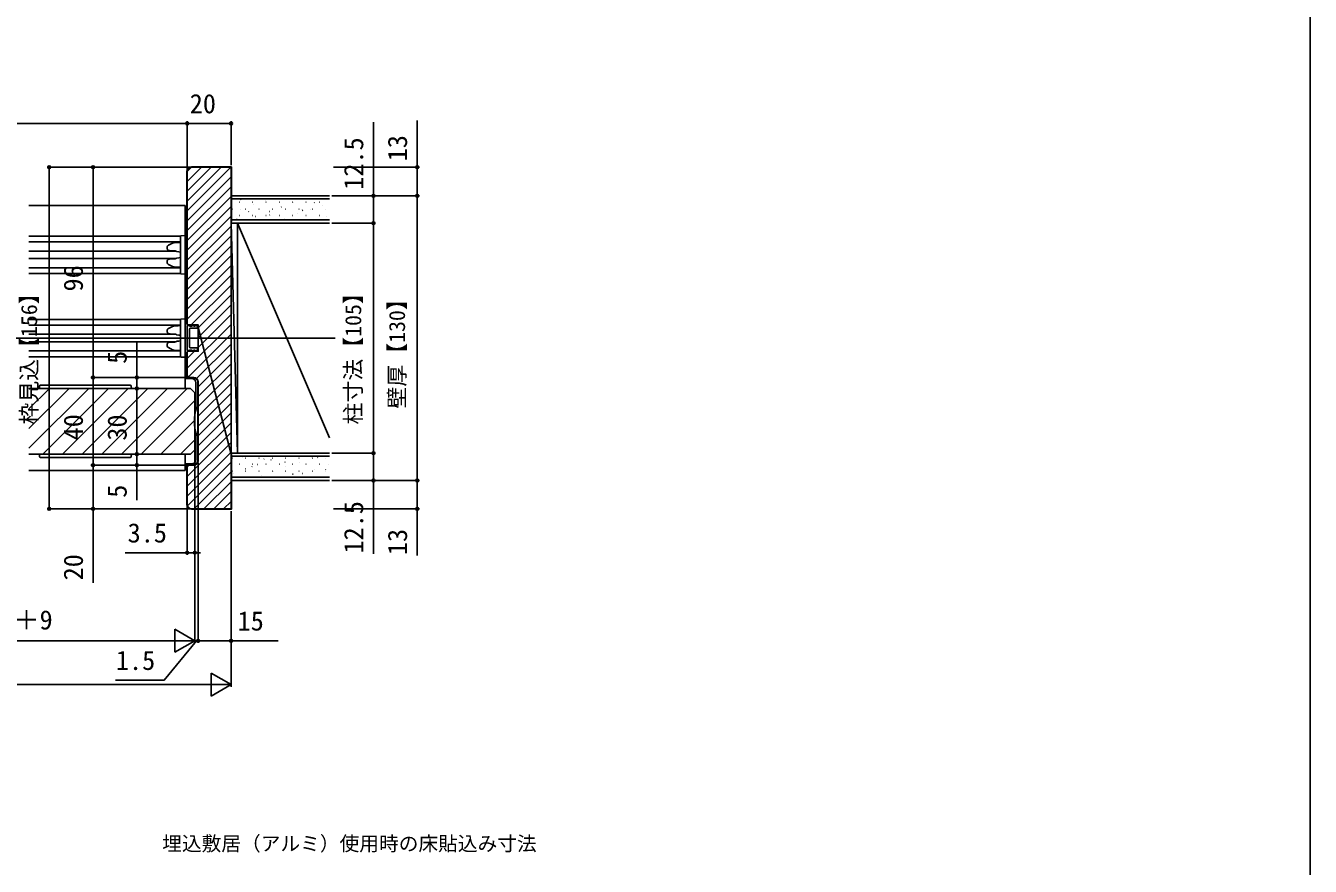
# Model space of a CAD drawing. Units: millimetres, scale not verified. Extents: x -525 to 525, y -783 to 779.
# Drawn here: x -62 to 525, y -395 to -12 of the extents above; entities that cross this region are included whole.
import ezdxf
from ezdxf.enums import TextEntityAlignment as Align

# ---------------------------------------------------------------- set-up
doc = ezdxf.new("R2010")
doc.units = ezdxf.units.MM
doc.header["$LTSCALE"] = 4
for name, color, linetype in [('0-2_USER1', 3, 'Continuous'), ('0-5_YKK_12', 2, 'Continuous'), ('0-6_YKK_13', 4, 'Continuous'), ('0-8_YKK_D', 6, 'Continuous'), ('0-9_YKK_ZWAK', 7, 'Continuous'), ('0-A_YSS_K', 3, 'Continuous'), ('0-B_YSS_KE', 3, 'Continuous')]:
    doc.layers.add(name, color=color, linetype=linetype)
doc.styles.add('ＭＳ ゴシック', font='')
doc.styles.get('ＭＳ ゴシック').set_extended_font_data('MS Gothic')

msp = doc.modelspace()

# ---------------------------------------------------------------- linework, layer by layer
at = {"layer": '0-5_YKK_12'}
for p, q in [((11.25, -93.778), (-60, -93.778)), ((11.25, -93.778), (11.25, -177.278)), ((9.269, -107.778), (-60, -107.778)), ((-60, -110.378), (9.25, -110.378)), ((-60, -114.578), (7.036, -114.578)), ((-60, -117.978), (7.036, -117.978)), ((9.25, -122.178), (-60, -122.178)), ((9.269, -124.778), (-60, -124.778)), ((9.269, -145.778), (-60, -145.778)), ((9.25, -148.378), (-60, -148.378)), ((-449.75, -154.278), (79.75, -154.278)), ((7.036, -152.578), (-60, -152.578)), ((7.036, -155.978), (-60, -155.978)), ((9.25, -160.178), (-60, -160.178)), ((9.269, -162.778), (-60, -162.778)), ((13.75, -177.278), (-60, -177.278)), ((-60, -177.656), (-59.623, -177.278)), ((-60, -186.636), (-50.643, -177.278)), ((-60, -195.616), (-41.663, -177.278)), ((-60, -204.597), (-32.682, -177.278)), ((-53.702, -207.278), (-23.702, -177.278)), ((-44.722, -207.278), (-14.722, -177.278)), ((-35.742, -207.278), (-5.742, -177.278)), ((-26.761, -207.278), (3.239, -177.278)), ((-17.781, -207.278), (12.219, -177.278)), ((13.75, -177.278), (15.75, -179.278)), ((15.75, -205.278), (15.75, -179.278)), ((-8.801, -207.278), (15.75, -182.728)), ((0.18, -207.278), (15.75, -191.708)), ((9.16, -207.278), (15.75, -200.688)), ((13.75, -207.278), (-60, -207.278)), ((11.25, -207.278), (11.25, -214.778)), ((13.75, -207.278), (15.75, -205.278)), ((-60, -214.778), (11.25, -214.778))]:
    msp.add_line(p, q, dxfattribs=at)
at = {"layer": '0-6_YKK_13'}
for p, q in [((5.505, -110.967), (3.67, -111.903)), ((6.293, -110.759), (8.12, -110.648)), ((8.12, -110.648), (9.25, -110.578)), ((9.25, -108.582), (9.25, -107.883)), ((9.25, -123.975), (9.25, -108.582)), ((3.088, -112.74), (3.088, -113.376)), ((6.623, -114.433), (4.398, -114.394)), ((3.088, -119.181), (3.088, -119.817)), ((3.67, -120.654), (5.505, -121.59)), ((4.398, -118.163), (6.621, -118.124)), ((8.12, -121.909), (6.293, -121.798)), ((9.25, -121.978), (8.12, -121.909)), ((9.25, -124.674), (9.25, -123.975)), ((11.25, -125.078), (9.532, -124.973)), ((11.25, -124.08), (11.25, -125.078)), ((9.25, -146.582), (9.25, -145.883)), ((9.25, -161.975), (9.25, -146.582)), ((3.088, -150.74), (3.088, -151.376)), ((5.505, -148.967), (3.67, -149.903)), ((6.623, -152.433), (4.398, -152.394)), ((6.293, -148.759), (8.12, -148.648)), ((8.12, -148.648), (9.25, -148.578)), ((12.25, -148.528), (12.25, -160.028)), ((13.25, -148.528), (12.25, -148.528)), ((13.25, -148.778), (13.25, -148.528)), ((14.45, -148.778), (13.25, -148.778)), ((13.25, -158.278), (13.25, -150.278)), ((16.95, -149.778), (13.75, -149.778)), ((15.45, -148.778), (14.45, -148.278)), ((14.45, -148.778), (14.45, -148.278)), ((15.95, -148.778), (15.45, -148.778)), ((16.95, -148.778), (15.95, -148.278)), ((15.95, -148.778), (15.95, -148.278)), ((16.95, -148.778), (16.95, -149.778)), ((3.088, -157.181), (3.088, -157.817)), ((4.398, -156.163), (6.621, -156.124)), ((3.67, -158.654), (5.505, -159.59)), ((8.12, -159.909), (6.293, -159.798)), ((9.25, -159.978), (8.12, -159.909)), ((9.25, -162.674), (9.25, -161.975)), ((11.25, -163.078), (9.532, -162.973)), ((11.25, -162.08), (11.25, -163.078)), ((13.25, -160.028), (12.25, -160.028)), ((13.25, -160.028), (13.25, -159.778)), ((14.45, -159.778), (13.25, -159.778)), ((16.95, -158.778), (13.75, -158.778)), ((14.45, -160.278), (14.45, -159.778)), ((15.45, -159.778), (14.45, -160.278)), ((15.95, -159.778), (15.45, -159.778)), ((15.95, -160.278), (15.95, -159.778)), ((16.95, -159.778), (15.95, -160.278)), ((16.95, -158.778), (16.95, -159.778)), ((-13.812, -175.778), (-54.688, -175.778)), ((11.25, -173.078), (11.25, -173.11)), ((11.25, -173.11), (11.25, -177.278)), ((-55.187, -176.248), (-55.25, -177.278)), ((-14.248, -177.278), (-13.25, -177.278)), ((-13.25, -177.278), (-13.313, -176.248)), ((16.25, -186.322), (16.228, -186.54)), ((16.228, -186.987), (16.228, -186.54)), ((17.05, -185.878), (16.77, -185.878)), ((17.05, -185.878), (17.05, -198.678)), ((16.228, -198.015), (16.228, -197.57)), ((16.228, -198.015), (16.25, -198.234)), ((16.77, -198.678), (17.05, -198.678)), ((-55.187, -208.309), (-55.25, -207.278)), ((-13.812, -208.778), (-54.688, -208.778)), ((-13.25, -207.278), (-13.313, -208.309)), ((11.25, -207.278), (11.25, -211.446)), ((11.25, -211.446), (11.25, -211.478))]:
    msp.add_line(p, q, dxfattribs=at)
for points in [[(6.293, -110.759), (6.132, -110.775), (5.971, -110.804), (5.813, -110.844), (5.657, -110.898), (5.505, -110.967)], [(9.532, -107.584), (11.25, -107.478), (11.25, -108.477), (11.25, -110.786), (11.25, -121.771), (11.25, -124.08)], [(3.67, -111.903), (3.571, -111.958), (3.477, -112.023), (3.388, -112.097), (3.306, -112.182), (3.233, -112.277), (3.172, -112.382), (3.126, -112.496), (3.097, -112.616), (3.088, -112.74)], [(3.088, -113.376), (3.1, -113.517), (3.137, -113.652), (3.195, -113.778), (3.271, -113.892), (3.36, -113.993), (3.458, -114.081), (3.565, -114.157), (3.676, -114.22), (3.792, -114.273), (3.91, -114.315), (4.031, -114.348), (4.152, -114.372), (4.275, -114.387), (4.398, -114.394)], [(6.613, -114.429), (6.813, -114.493), (7.011, -114.568), (7.205, -114.654), (7.395, -114.753)], [(7.509, -114.79), (8.379, -114.888), (9.249, -114.995)], [(4.398, -118.163), (4.266, -118.17), (4.134, -118.188), (4.003, -118.215), (3.874, -118.253), (3.747, -118.303), (3.624, -118.365), (3.507, -118.439), (3.397, -118.528), (3.297, -118.632), (3.211, -118.751), (3.145, -118.885), (3.102, -119.03), (3.088, -119.181)], [(3.088, -119.817), (3.097, -119.941), (3.126, -120.061), (3.172, -120.175), (3.233, -120.28), (3.306, -120.375), (3.388, -120.46), (3.477, -120.534), (3.571, -120.599), (3.67, -120.654)], [(5.505, -121.59), (5.657, -121.659), (5.813, -121.712), (5.971, -121.753), (6.132, -121.782), (6.293, -121.798)], [(7.395, -117.804), (7.205, -117.903), (7.011, -117.989), (6.813, -118.064), (6.613, -118.127)], [(9.25, -117.562), (8.38, -117.668), (7.509, -117.766)], [(9.532, -145.584), (11.25, -145.478), (11.25, -146.477), (11.25, -148.786), (11.25, -159.771), (11.25, -162.08)], [(3.67, -149.903), (3.571, -149.958), (3.477, -150.023), (3.388, -150.097), (3.306, -150.182), (3.233, -150.277), (3.172, -150.382), (3.126, -150.496), (3.097, -150.616), (3.088, -150.74)], [(3.088, -151.376), (3.1, -151.517), (3.137, -151.652), (3.195, -151.778), (3.271, -151.892), (3.36, -151.993), (3.458, -152.081), (3.565, -152.157), (3.676, -152.22), (3.792, -152.273), (3.91, -152.315), (4.031, -152.348), (4.152, -152.372), (4.275, -152.387), (4.398, -152.394)], [(6.293, -148.759), (6.132, -148.775), (5.971, -148.804), (5.813, -148.844), (5.657, -148.898), (5.505, -148.967)], [(6.613, -152.429), (6.813, -152.493), (7.011, -152.568), (7.205, -152.654), (7.395, -152.753)], [(4.398, -156.163), (4.266, -156.17), (4.134, -156.188), (4.003, -156.215), (3.874, -156.253), (3.747, -156.303), (3.624, -156.365), (3.507, -156.439), (3.397, -156.528), (3.297, -156.632), (3.211, -156.751), (3.145, -156.885), (3.102, -157.03), (3.088, -157.181)], [(3.088, -157.817), (3.097, -157.941), (3.126, -158.061), (3.172, -158.175), (3.233, -158.28), (3.306, -158.375), (3.388, -158.46), (3.477, -158.534), (3.571, -158.599), (3.67, -158.654)], [(7.395, -155.804), (7.205, -155.903), (7.011, -155.989), (6.813, -156.064), (6.613, -156.127)], [(7.509, -152.79), (8.379, -152.888), (9.249, -152.995)], [(9.25, -155.562), (8.38, -155.668), (7.509, -155.766)], [(5.505, -159.59), (5.657, -159.659), (5.813, -159.712), (5.971, -159.753), (6.132, -159.782), (6.293, -159.798)], [(14.25, -172.778), (14.25, -172.778), (11.55, -172.778)], [(16.25, -186.322), (16.25, -174.778), (16.25, -174.778)], [(16.25, -209.778), (16.25, -209.778), (16.25, -198.234)], [(11.55, -211.778), (14.25, -211.778), (14.25, -211.778)]]:
    msp.add_lwpolyline(points, dxfattribs=at)
for centre, radius, start, end in [((9.55, -107.883), 0.3, 93.5, 180), ((7.542, -114.491), 0.3, 240.72272, 263.63084), ((7.542, -118.066), 0.3, 96.36916, 119.27728), ((9.55, -124.674), 0.3, 180, 266.5), ((9.55, -145.883), 0.3, 93.5, 180), ((13.75, -150.278), 0.5, 90, 180), ((7.542, -152.491), 0.3, 240.72272, 263.63084), ((7.542, -156.066), 0.3, 96.36916, 119.27728), ((13.75, -158.278), 0.5, 180, 270), ((9.55, -162.674), 0.3, 180, 266.5), ((-54.688, -176.278), 0.5, 90, 176.5), ((-13.812, -176.278), 0.5, 3.5, 90), ((11.55, -173.078), 0.3, 90, 174.88985), ((14.25, -174.778), 2, 0.00218, 89.99782), ((36.53, -192.278), 20.98, 162.8442, 197.1558), ((16.77, -186.178), 0.3, 90, 162.8442), ((16.77, -198.378), 0.3, 197.1558, 270), ((-54.688, -208.278), 0.5, 183.5, 270), ((-13.812, -208.278), 0.5, 270, 356.5), ((14.25, -209.778), 2, 270.00218, 359.99782), ((11.55, -211.478), 0.3, 185.11015, 270)]:
    msp.add_arc(centre, radius, start, end, dxfattribs=at)
for centre, major_axis, start_param, end_param in [((11.55, -173.075), (0.212, 0.214), 2.2670055, 2.3561945), ((11.55, -211.481), (-0.212, 0.214), 0.7853982, 0.8745872)]:
    msp.add_ellipse(centre, major_axis=major_axis, ratio=0.991311, start_param=start_param, end_param=end_param, dxfattribs=at)
at = {"layer": '0-8_YKK_D'}
for p, q in [((-227.751, -56.278), (12.25, -56.278)), ((12.25, -77.278), (12.25, -55.278)), ((12.25, -77.278), (12.25, -55.278)), ((12.25, -56.278), (32.25, -56.278)), ((32.25, -75.278), (32.25, -55.278)), ((13.25, -76.278), (-51.75, -76.278)), ((-50.75, -232.278), (-50.75, -76.278)), ((10.25, -76.278), (-31.75, -76.278)), ((-30.75, -76.278), (-30.75, -172.278)), ((79.057, -76.278), (118.25, -76.278)), ((78.25, -89.278), (118.25, -89.278)), ((79.057, -89.278), (98.25, -89.278)), ((79.057, -89.278), (118.25, -89.278)), ((117.25, -89.278), (117.25, -219.278)), ((78.25, -101.778), (98.25, -101.778)), ((79.057, -101.778), (98.25, -101.778)), ((97.25, -101.778), (97.25, -206.778)), ((12.25, -172.278), (-31.75, -172.278)), ((6.25, -172.278), (-31.75, -172.278)), ((-30.75, -172.278), (-30.75, -212.278)), ((12.25, -172.278), (-11.75, -172.278)), ((-9.298, -177.278), (-11.75, -177.278)), ((-10.75, -177.278), (-10.75, -207.278)), ((15.75, -204.978), (15.75, -253.278)), ((15.75, -204.978), (15.75, -293.478)), ((15.75, -204.978), (15.75, -293.478)), ((-9.298, -207.278), (-11.75, -207.278)), ((78.25, -206.778), (98.25, -206.778)), ((79.057, -206.778), (98.25, -206.778)), ((12.25, -212.278), (-31.75, -212.278)), ((6.25, -212.278), (-31.75, -212.278)), ((12.25, -212.278), (-11.75, -212.278)), ((17.25, -211.278), (17.25, -293.478)), ((17.25, -211.278), (17.25, -293.478)), ((78.25, -219.278), (118.25, -219.278)), ((79.057, -219.278), (98.25, -219.278)), ((79.057, -219.278), (118.25, -219.278)), ((13.25, -232.278), (-51.75, -232.278)), ((10.25, -232.278), (-31.75, -232.278)), ((12.25, -231.278), (12.25, -253.278)), ((32.25, -233.278), (32.25, -293.478)), ((32.25, -234.278), (32.25, -313.478)), ((79.057, -232.278), (118.25, -232.278)), ((12.25, -252.278), (-16.077, -252.278)), ((15.75, -252.278), (12.25, -252.278)), ((15.75, -252.278), (18.3, -252.278)), ((15.75, -292.478), (6.657, -287.228)), ((6.657, -287.228), (6.657, -297.728)), ((-128.211, -292.478), (5.25, -292.478)), ((15.75, -292.478), (-2.437, -292.478)), ((15.75, -292.478), (6.657, -297.728)), ((15.75, -292.478), (13.2, -292.478)), ((17.25, -292.478), (15.75, -292.478)), ((17.25, -292.478), (15.75, -292.478)), ((17.25, -292.478), (19.8, -292.478)), ((32.25, -312.478), (23.157, -307.228)), ((23.157, -307.228), (23.157, -317.728)), ((21.75, -312.478), (-391.75, -312.478)), ((32.25, -312.478), (14.063, -312.478)), ((32.25, -312.478), (23.157, -317.728))]:
    msp.add_line(p, q, dxfattribs=at)
for points in [[(97.25, -101.778), (97.25, -89.278), (97.25, -55.728)], [(117.25, -89.278), (117.25, -76.278), (117.25, -55.001)], [(-10.75, -177.278), (-10.75, -172.278), (-10.75, -156.224)], [(-10.75, -207.278), (-10.75, -212.278), (-10.75, -228.333)], [(97.25, -206.778), (97.25, -219.278), (97.25, -252.828)], [(-30.75, -212.278), (-30.75, -232.278), (-30.75, -266.043)], [(117.25, -219.278), (117.25, -232.278), (117.25, -253.556)], [(16.5, -292.478), (1.795, -310.478), (-20.478, -310.478)], [(17.25, -292.478), (32.25, -292.478), (53.815, -292.478)]]:
    msp.add_lwpolyline(points, dxfattribs=at)
for centre in [(12.25, -56.278), (12.25, -56.278), (32.25, -56.278), (-50.75, -76.278), (-30.75, -76.278), (117.25, -76.278), (97.25, -89.278), (117.25, -89.278), (117.25, -89.278), (97.25, -101.778), (97.25, -101.778), (-30.75, -172.278), (-30.75, -172.278), (-10.75, -172.278), (-10.75, -177.278), (-10.75, -177.278), (-10.75, -207.278), (-10.75, -207.278), (97.25, -206.778), (97.25, -206.778), (-30.75, -212.278), (-30.75, -212.278), (-10.75, -212.278), (97.25, -219.278), (117.25, -219.278), (117.25, -219.278), (-50.75, -232.278), (-30.75, -232.278), (117.25, -232.278), (12.25, -252.278), (15.75, -252.278), (17.25, -292.478), (17.25, -292.478), (32.25, -292.478)]:
    msp.add_circle(centre, 0.637, dxfattribs=at)
at = {"layer": '0-9_YKK_ZWAK'}
msp.add_lwpolyline([(-525, -783.3), (525, -783.3), (525, 746.7)], dxfattribs=at)
at = {"layer": '0-A_YSS_K'}
for p, q in [((12.25, -82.735), (18.706, -76.278)), ((12.25, -87.225), (23.197, -76.278)), ((12.25, -91.715), (27.687, -76.278)), ((12.25, -96.205), (32.177, -76.278)), ((12.25, -78.244), (14.216, -76.279)), ((12.25, -100.695), (32.25, -80.695)), ((12.25, -105.185), (32.25, -85.185)), ((12.25, -109.676), (32.25, -89.676)), ((32.25, -90.778), (77.25, -90.778)), ((36.025, -92.269), (36.125, -92.269)), ((36.59, -91.178), (36.757, -91.067)), ((42.105, -92.269), (42.205, -92.269)), ((42.286, -93.448), (42.305, -93.441)), ((47.772, -91.505), (47.791, -91.498)), ((48.185, -92.269), (48.285, -92.269)), ((54.265, -92.269), (54.365, -92.269)), ((60.345, -92.269), (60.445, -92.269)), ((60.791, -92.577), (60.81, -92.57)), ((66.425, -92.269), (66.525, -92.269)), ((70.168, -92.46), (70.334, -92.35)), ((72.505, -92.269), (72.605, -92.269)), ((73.809, -93.649), (73.828, -93.642)), ((12.25, -114.166), (32.25, -94.166)), ((12.25, -118.656), (32.25, -98.656)), ((32.795, -95.499), (32.895, -95.499)), ((36.025, -98.249), (36.125, -98.249)), ((36.706, -95.424), (36.725, -95.417)), ((38.875, -95.499), (38.975, -95.499)), ((40.2, -96.624), (40.367, -96.514)), ((42.105, -98.249), (42.205, -98.249)), ((43.484, -98.706), (43.503, -98.699)), ((44.955, -95.499), (45.055, -95.499)), ((48.185, -98.249), (48.285, -98.249)), ((49.724, -96.496), (49.743, -96.489)), ((49.805, -98.102), (49.972, -97.992)), ((51.035, -95.499), (51.135, -95.499)), ((54.265, -98.249), (54.365, -98.249)), ((55.184, -94.542), (55.35, -94.432)), ((55.305, -94.52), (55.324, -94.513)), ((57.115, -95.499), (57.215, -95.499)), ((60.345, -98.249), (60.445, -98.249)), ((62.743, -97.568), (62.762, -97.561)), ((63.195, -95.499), (63.295, -95.499)), ((64.789, -96.02), (64.956, -95.91)), ((66.425, -98.249), (66.525, -98.249)), ((68.323, -95.591), (68.342, -95.585)), ((69.275, -95.499), (69.375, -95.499)), ((72.505, -98.249), (72.605, -98.249)), ((75.355, -95.499), (75.455, -95.499)), ((75.761, -98.639), (75.78, -98.633)), ((12.25, -123.146), (32.25, -103.146)), ((77.25, -100.278), (32.25, -100.278)), ((32.25, -101.778), (77.25, -101.778)), ((32.25, -101.778), (32.25, -206.778)), ((34.821, -100.184), (34.988, -100.074)), ((77.25, -199.778), (35.25, -101.778)), ((67.25, -101.778), (37.25, -101.778)), ((56.503, -99.777), (56.521, -99.771)), ((12.25, -127.636), (32.25, -107.636)), ((12.25, -132.126), (32.25, -112.126)), ((12.25, -136.616), (32.25, -116.616)), ((12.25, -141.107), (32.25, -121.107)), ((12.25, -145.597), (32.25, -125.597)), ((14.058, -148.278), (32.25, -130.087)), ((17.25, -149.577), (32.25, -134.577)), ((17.25, -154.067), (32.25, -139.067)), ((17.25, -158.557), (32.25, -143.557)), ((12.25, -168.047), (32.25, -148.047)), ((12.684, -172.103), (32.25, -152.537)), ((16.533, -172.744), (32.25, -157.028)), ((12.25, -163.557), (15.529, -160.278)), ((17.25, -176.518), (32.25, -161.518)), ((17.25, -181.008), (32.25, -166.008)), ((17.25, -185.498), (32.25, -170.498)), ((17.25, -189.988), (32.25, -174.988)), ((17.25, -194.478), (32.25, -179.478)), ((17.25, -198.968), (32.25, -183.968)), ((17.25, -203.458), (32.25, -188.458)), ((17.25, -207.949), (32.25, -192.949)), ((12.25, -217.439), (32.25, -197.439)), ((12.25, -221.929), (32.25, -201.929)), ((12.25, -226.419), (32.25, -206.419)), ((12.328, -230.831), (32.25, -210.909)), ((32.25, -206.778), (77.25, -206.778)), ((77.25, -208.278), (32.25, -208.278)), ((32.795, -209.119), (32.895, -209.119)), ((37.25, -206.778), (77.25, -206.778)), ((37.472, -208.791), (37.491, -208.784)), ((38.875, -209.119), (38.975, -209.119)), ((44.955, -209.119), (45.055, -209.119)), ((47.172, -209.543), (47.339, -209.433)), ((50.491, -209.862), (50.51, -209.856)), ((51.035, -209.119), (51.135, -209.119)), ((56.778, -211.021), (56.944, -210.911)), ((57.115, -209.119), (57.215, -209.119)), ((63.195, -209.119), (63.295, -209.119)), ((63.509, -210.934), (63.528, -210.928)), ((69.09, -208.958), (69.109, -208.951)), ((69.275, -209.119), (69.375, -209.119)), ((71.761, -208.939), (71.928, -208.829)), ((75.355, -209.119), (75.455, -209.119)), ((12.345, -212.854), (12.826, -212.373)), ((15.371, -232.278), (32.25, -215.399)), ((32.25, -211.584), (32.355, -211.515)), ((32.795, -215.099), (32.895, -215.099)), ((33.184, -215.991), (33.203, -215.984)), ((36.025, -211.869), (36.125, -211.869)), ((38.764, -214.015), (38.783, -214.008)), ((38.875, -215.099), (38.975, -215.099)), ((41.794, -213.103), (41.96, -212.993)), ((42.105, -211.869), (42.205, -211.869)), ((44.251, -212.072), (44.269, -212.066)), ((44.955, -215.099), (45.055, -215.099)), ((48.185, -211.869), (48.285, -211.869)), ((51.035, -215.099), (51.135, -215.099)), ((51.783, -215.087), (51.802, -215.08)), ((54.265, -211.869), (54.365, -211.869)), ((57.115, -215.099), (57.215, -215.099)), ((57.269, -213.144), (57.288, -213.137)), ((60.345, -211.869), (60.445, -211.869)), ((60.387, -216.468), (60.554, -216.357)), ((63.195, -215.099), (63.295, -215.099)), ((64.801, -216.159), (64.82, -216.152)), ((66.425, -211.869), (66.525, -211.869)), ((69.275, -215.099), (69.375, -215.099)), ((70.288, -214.216), (70.306, -214.209)), ((72.505, -211.869), (72.605, -211.869)), ((75.355, -215.099), (75.455, -215.099)), ((75.371, -214.386), (75.538, -214.275)), ((76.528, -212.006), (76.547, -211.999)), ((19.861, -232.278), (32.25, -219.889)), ((32.25, -217.778), (77.25, -217.778)), ((46.203, -217.063), (46.221, -217.056)), ((24.351, -232.278), (32.25, -224.379)), ((28.841, -232.278), (32.25, -228.87))]:
    msp.add_line(p, q, dxfattribs=at)
for points in [[(77.25, -89.278), (32.25, -89.278), (32.25, -101.778)], [(35.25, -101.778), (35.25, -206.778), (32.25, -101.778)], [(77.25, -219.278), (32.25, -219.278), (32.25, -206.778)]]:
    msp.add_lwpolyline(points, dxfattribs=at)
at = {"layer": '0-B_YSS_KE'}
for p, q in [((32.45, -76.078), (14.25, -76.078)), ((32.45, -76.078), (32.45, -101.078)), ((32.45, -101.078), (32.25, -101.078)), ((17.05, -149.478), (17.25, -149.478)), ((32.25, -207.278), (17.25, -149.478)), ((17.05, -159.078), (17.25, -159.078)), ((13.25, -172.278), (15.25, -172.278)), ((15.25, -172.478), (13.25, -172.478)), ((17.05, -210.278), (17.05, -174.278)), ((17.25, -174.278), (17.25, -210.278)), ((32.25, -207.478), (32.45, -207.478)), ((12.05, -230.278), (12.05, -213.278)), ((12.25, -213.278), (12.25, -230.278)), ((13.25, -212.078), (15.25, -212.078)), ((15.25, -212.278), (13.25, -212.278))]:
    msp.add_line(p, q, dxfattribs=at)
for points in [[(12.05, -78.278), (12.05, -147.861), (12.667, -148.478), (17.05, -148.478), (17.05, -149.478)], [(12.25, -78.278), (12.25, -147.778), (12.75, -148.278), (17.25, -148.278), (17.25, -149.278), (17.25, -159.278), (17.25, -160.278), (12.75, -160.278), (12.25, -160.778), (12.25, -171.278)], [(32.25, -207.278), (32.25, -101.278), (32.25, -76.278), (14.25, -76.278)], [(12.05, -171.278), (12.05, -160.696), (12.667, -160.078), (17.05, -160.078), (17.05, -159.078)], [(14.25, -232.278), (32.25, -232.278), (32.25, -207.278)], [(32.45, -207.478), (32.45, -232.478), (14.25, -232.478)]]:
    msp.add_lwpolyline(points, dxfattribs=at)
for centre, radius, start, end in [((14.25, -78.278), 2.2, 90.00001, 179.99999), ((14.25, -78.278), 2, 90.00001, 179.99999), ((13.25, -171.278), 1.2, 180.00001, 269.99999), ((13.25, -171.278), 1, 180.00001, 269.99999), ((15.25, -174.278), 2, 0.00001, 89.99999), ((15.25, -174.278), 1.8, 0.00001, 89.99999), ((15.25, -210.278), 2, 270.00001, 359.99999), ((15.25, -210.278), 1.8, 270.00001, 359.99999), ((13.25, -213.278), 1.2, 90.00001, 179.99999), ((13.25, -213.278), 1, 90.00001, 179.99999), ((14.25, -230.278), 2.2, 180.00001, 269.99999), ((14.25, -230.278), 2, 180.00001, 269.99999)]:
    msp.add_arc(centre, radius, start, end, dxfattribs=at)

# ---------------------------------------------------------------- texts
at = {"layer": '0-2_USER1', "style": 'ＭＳ ゴシック'}
msp.add_text('埋込敷居（アルミ）使用時の床貼込み寸法', height=6.598, dxfattribs=at).set_placement((0.811, -390.387), align=Align.BOTTOM_LEFT)
at = {"layer": '0-8_YKK_D', "style": 'ＭＳ ゴシック'}
for s, p in [('20', (13.386, -54.278)), ('3.5', (-14.964, -250.278)), ('DW＝W／3＋9', (-115.105, -290.001)), ('15', (35.247, -290.478)), ('1.5', (-20.319, -308.478))]:
    msp.add_text(s, height=8.798, dxfattribs=at).set_placement(p, align=Align.BOTTOM_LEFT)
for s, height, p in [('12.5', 8.798, (95.25, -86.569)), ('13', 8.798, (115.25, -73.569)), ('96', 8.798, (-32.75, -133.006)), ('枠見込【156】', 7.331, (-54.114, -193.795)), ('柱寸法【105】', 7.331, (93.886, -193.739)), ('壁厚【130】', 7.331, (113.886, -186.494)), ('5', 8.798, (-12.75, -166.065)), ('40', 8.798, (-32.75, -201.006)), ('30', 8.798, (-12.75, -201.142)), ('5', 8.798, (-12.75, -227.219)), ('12.5', 8.798, (95.25, -252.669)), ('13', 8.798, (115.25, -253.397)), ('20', 8.798, (-32.75, -264.93))]:
    msp.add_text(s, height=height, rotation=90, dxfattribs=at).set_placement(p, align=Align.BOTTOM_LEFT)

doc.saveas('drawing.dxf')
